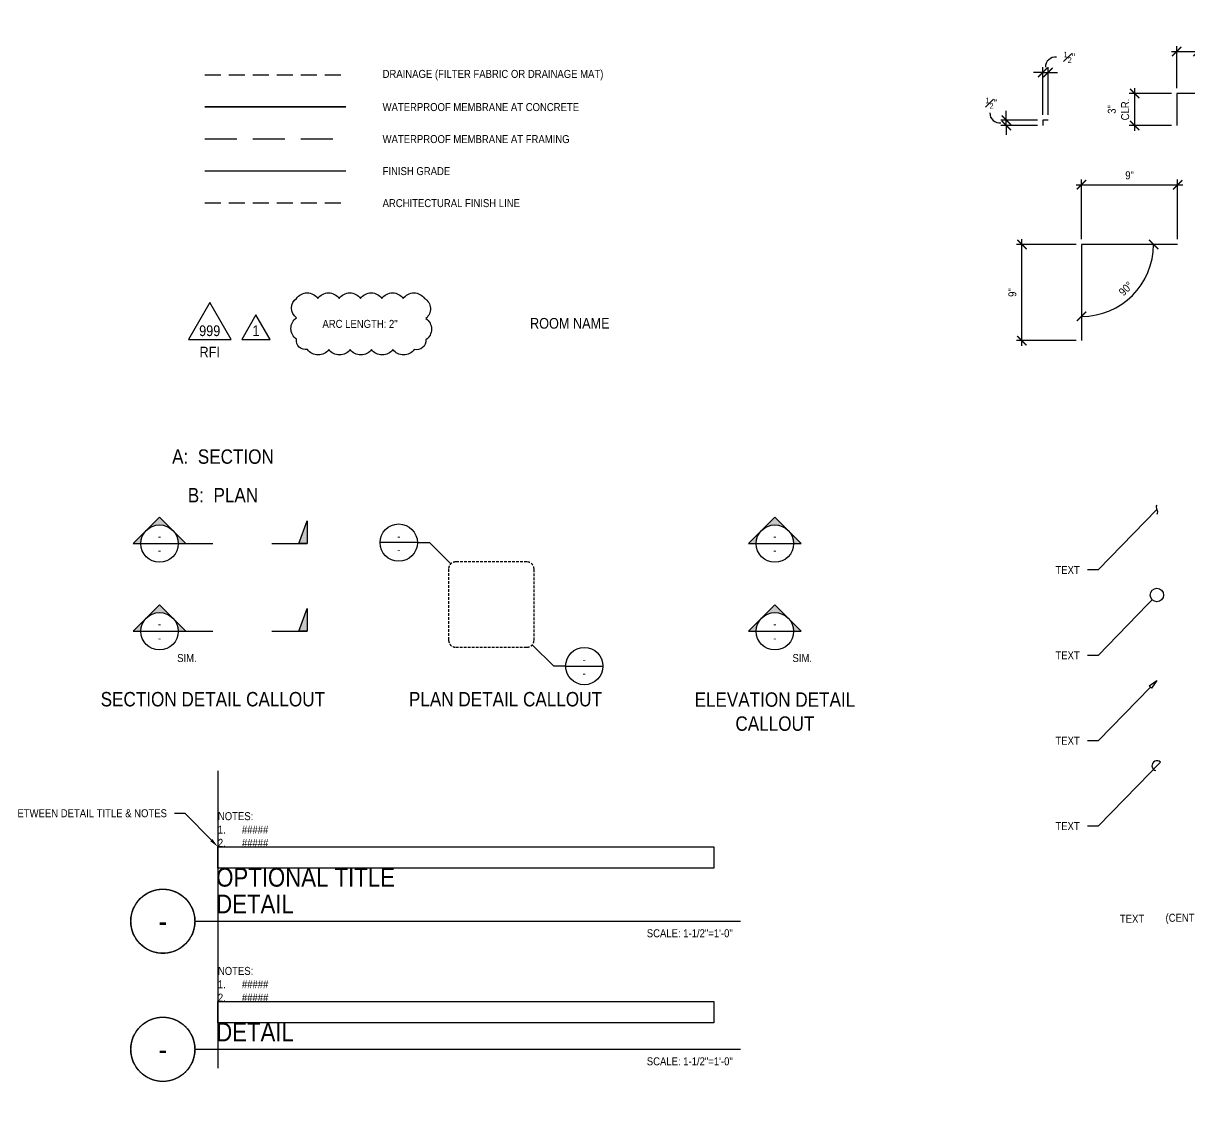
# Model space of a CAD drawing. Header units: inches. Extents: x -2661 to 42767, y -1222 to 9099.
# Drawn here: x 33008.9 to 33118.2, y 1610 to 1712.1 of the extents above; entities that cross this region are included whole.
import ezdxf
from ezdxf import colors
from ezdxf.entities.mleader import LeaderData, LeaderLine
from ezdxf.enums import TextEntityAlignment as Align
from ezdxf.math import Vec2, Vec3

# ---------------------------------------------------------------- set-up
doc = ezdxf.new("R2010")
doc.units = ezdxf.units.IN
doc.header["$LTSCALE"] = 12
doc.header["$MEASUREMENT"] = 0
doc.header["$PDMODE"] = 3
for name, pattern in [('HIDDEN', [0.375, 0.25, -0.125]), ('HIDDEN2', [0.1875, 0.125, -0.0625]), ('PHANTOM2', [1.25, 0.625, -0.125, 0.125, -0.125, 0.125, -0.125])]:
    doc.linetypes.add(name, pattern=pattern)
doc.layers.get('0').update_dxf_attribs({"linetype": 'CONTINUOUS'})
doc.layers.get('DefPoints').update_dxf_attribs({"color": 251, "linetype": 'CONTINUOUS'})
doc.layers.add('DESIGNER COMMENTS', color=221, linetype='CONTINUOUS', plot=False)
for name, color, linetype in [('S-ANNO-DIMS', 2, 'CONTINUOUS'), ('S-ANNO-NOTE', 4, 'CONTINUOUS'), ('S-ANNO-NOTE-EXIST', 251, 'CONTINUOUS'), ('S-ANNO-SYMB', 4, 'CONTINUOUS'), ('S-ARCH-FINISHES', 1, 'HIDDEN2'), ('S-DETL-SYMB', 4, 'CONTINUOUS'), ('S-GRADE', 3, 'CONTINUOUS'), ('S-MEMBRANE', 6, 'HIDDEN'), ('S-REV-1', 2, 'CONTINUOUS'), ('S-REV-DELTA', 2, 'CONTINUOUS'), ('S-ROOM-NAME', 251, 'CONTINUOUS')]:
    doc.layers.add(name, color=color, linetype=linetype)
doc.layers.add('S-ANNO-NONPLOT', color=253, linetype='CONTINUOUS', plot=False, transparency=0.5)
doc.styles.add('Arial', font='arial.ttf', dxfattribs={"width": 0.85})
doc.dimstyles.new('DIM-8_Se', dxfattribs={"dimscale": 8, "dimtxt": 0.09375, "dimasz": 0.109375, "dimexe": 0.0625, "dimexo": 0.0625, "dimgap": 0.0625, "dimtad": 1, "dimdec": 4, "dimzin": 11, "dimdsep": 46, "dimlunit": 4, "dimtxsty": 'Arial', "dimblk": 'ARCHTICK', "dimcen": 0.125, "dimdle": 0.0625, "dimclrd": 256, "dimclre": 256, "dimclrt": 4, "dimadec": 0, "dimazin": 0, "dimtfac": 0.75, "dimtdec": 4, "dimtmove": 0, "dimatfit": 3, "dimfxl": 1, "dimfrac": 1, "dimtolj": 1, "dimtzin": 0, "dimarcsym": 0})

# ---------------------------------------------------------------- blocks, each defined once
blk = doc.blocks.new('_ARCHTICK')
at = {"color": 0, "linetype": 'ByBlock', "const_width": 0.15}
blk.add_lwpolyline([(-0.5, -0.5), (0.5, 0.5)], dxfattribs=at)
blk = doc.blocks.new('*D1543')
at = {"layer": 'DefPoints', "color": 0, "transparency": 16777216}
for p in [(33101.01, 1703), (33104.42, 1703), (33104.42, 1702.5)]:
    blk.add_point(p, dxfattribs=at)
at = {"layer": 'S-ANNO-DIMS', "lineweight": -2, "transparency": 16777216}
for p, q in [((33101.01, 1703), (33101.01, 1703.88)), ((33103.92, 1703), (33100.51, 1703)), ((33103.92, 1702.5), (33100.51, 1702.5)), ((33101.01, 1702.5), (33101.01, 1703)), ((33101.01, 1702.5), (33101.01, 1701.63))]:
    blk.add_line(p, q, dxfattribs=at)
at = {"layer": 'S-ANNO-DIMS', "lineweight": -2, "transparency": 16777216, "xscale": 0.875, "yscale": 0.875, "zscale": 0.875}
for p, rotation in [((33101.01, 1703), 270), ((33101.01, 1702.5), 90)]:
    blk.add_blockref('_ARCHTICK', p, dxfattribs=dict(at, rotation=rotation))
blk = doc.blocks.new('*D1544')
at = {"layer": 'DefPoints', "color": 0, "transparency": 16777216}
for p in [(33104.92, 1707.46), (33104.42, 1703), (33104.92, 1703)]:
    blk.add_point(p, dxfattribs=at)
at = {"layer": 'S-ANNO-DIMS', "lineweight": -2, "transparency": 16777216}
for p, q in [((33104.42, 1703.5), (33104.42, 1707.96)), ((33104.92, 1703.5), (33104.92, 1707.96)), ((33104.42, 1707.46), (33103.55, 1707.46)), ((33104.42, 1707.46), (33104.92, 1707.46)), ((33104.92, 1707.46), (33105.8, 1707.46))]:
    blk.add_line(p, q, dxfattribs=at)
at = {"layer": 'S-ANNO-DIMS', "lineweight": -2, "transparency": 16777216, "xscale": 0.875, "yscale": 0.875, "zscale": 0.875}
blk.add_blockref('_ARCHTICK', (33104.42, 1707.46), dxfattribs=at)
at = {"layer": 'S-ANNO-DIMS', "lineweight": -2, "transparency": 16777216, "xscale": 0.875, "yscale": 0.875, "zscale": 0.875, "rotation": 180}
blk.add_blockref('_ARCHTICK', (33104.92, 1707.46), dxfattribs=at)
blk = doc.blocks.new('*D1545')
at = {"layer": 'DefPoints', "color": 0, "transparency": 16777216}
for p in [(33102.47, 1691.35), (33108.06, 1691.35), (33108.06, 1682.35)]:
    blk.add_point(p, dxfattribs=at)
at = {"layer": 'S-ANNO-DIMS', "lineweight": -2, "transparency": 16777216}
for p, q in [((33107.56, 1691.35), (33101.97, 1691.35)), ((33102.47, 1681.85), (33102.47, 1691.85)), ((33107.56, 1682.35), (33101.97, 1682.35))]:
    blk.add_line(p, q, dxfattribs=at)
at = {"layer": 'S-ANNO-DIMS', "lineweight": -2, "transparency": 16777216, "xscale": 0.875, "yscale": 0.875, "zscale": 0.875}
for p, rotation in [((33102.47, 1691.35), 90), ((33102.47, 1682.35), 270)]:
    blk.add_blockref('_ARCHTICK', p, dxfattribs=dict(at, rotation=rotation))
at = {"layer": 'S-ANNO-DIMS', "color": 4, "transparency": 16777216, "insert": (33101.58, 1686.85), "char_height": 0.75, "attachment_point": 5, "rotation": 90, "style": 'Arial'}
blk.add_mtext('\\A1;9"', dxfattribs=at)
blk = doc.blocks.new('*D1546')
at = {"layer": 'DefPoints', "color": 0, "transparency": 16777216}
for p in [(33117.06, 1696.95), (33108.06, 1691.35), (33117.06, 1691.35)]:
    blk.add_point(p, dxfattribs=at)
at = {"layer": 'S-ANNO-DIMS', "lineweight": -2, "transparency": 16777216}
for p, q in [((33107.56, 1696.95), (33117.56, 1696.95)), ((33108.06, 1691.85), (33108.06, 1697.45)), ((33117.06, 1691.85), (33117.06, 1697.45))]:
    blk.add_line(p, q, dxfattribs=at)
at = {"layer": 'S-ANNO-DIMS', "lineweight": -2, "transparency": 16777216, "xscale": 0.875, "yscale": 0.875, "zscale": 0.875, "rotation": 180}
blk.add_blockref('_ARCHTICK', (33108.06, 1696.95), dxfattribs=at)
at = {"layer": 'S-ANNO-DIMS', "lineweight": -2, "transparency": 16777216, "xscale": 0.875, "yscale": 0.875, "zscale": 0.875}
blk.add_blockref('_ARCHTICK', (33117.06, 1696.95), dxfattribs=at)
at = {"layer": 'S-ANNO-DIMS', "color": 4, "transparency": 16777216, "insert": (33112.56, 1697.83), "char_height": 0.75, "attachment_point": 5, "style": 'Arial'}
blk.add_mtext('\\A1;9"', dxfattribs=at)
blk = doc.blocks.new('*D1636')
at = {"layer": 'DefPoints', "color": 0, "transparency": 16777216}
for p in [(33108.06, 1691.35), (33108.06, 1691.35), (33117.06, 1691.35), (33111.44, 1685.51), (33108.06, 1682.35)]:
    blk.add_point(p, dxfattribs=at)
at = {"layer": 'S-ANNO-DIMS', "lineweight": -2, "transparency": 16777216}
blk.add_arc((33108.06, 1691.35), 6.74, 270, 0, dxfattribs=at)
at = {"layer": 'S-ANNO-DIMS', "lineweight": -2, "transparency": 16777216, "xscale": 0.875, "yscale": 0.875, "zscale": 0.875}
for p, rotation in [((33114.81, 1691.35), 90), ((33108.06, 1684.61), 180)]:
    blk.add_blockref('_ARCHTICK', p, dxfattribs=dict(at, rotation=rotation))
at = {"layer": 'S-ANNO-DIMS', "color": 4, "transparency": 16777216, "insert": (33112.21, 1687.21), "char_height": 0.75, "attachment_point": 5, "rotation": 45, "style": 'Arial'}
blk.add_mtext('\\A1;90°', dxfattribs=at)
blk = doc.blocks.new('*D1547')
at = {"layer": 'DefPoints', "color": 0, "transparency": 16777216}
for p in [(33116.98, 1705.5), (33113.03, 1702.5), (33116.98, 1702.5)]:
    blk.add_point(p, dxfattribs=at)
at = {"layer": 'S-ANNO-DIMS', "lineweight": -2, "transparency": 16777216}
for p, q in [((33113.03, 1706), (33113.03, 1702)), ((33116.48, 1705.5), (33112.53, 1705.5)), ((33116.48, 1702.5), (33112.53, 1702.5))]:
    blk.add_line(p, q, dxfattribs=at)
at = {"layer": 'S-ANNO-DIMS', "lineweight": -2, "transparency": 16777216, "xscale": 0.875, "yscale": 0.875, "zscale": 0.875}
for p, rotation in [((33113.03, 1705.5), 90), ((33113.03, 1702.5), 270)]:
    blk.add_blockref('_ARCHTICK', p, dxfattribs=dict(at, rotation=rotation))
at = {"layer": 'S-ANNO-DIMS', "color": 4, "transparency": 16777216, "insert": (33111.52, 1704), "char_height": 0.75, "attachment_point": 5, "rotation": 90, "style": 'Arial'}
blk.add_mtext('\\A1;3"\\PCLR.', dxfattribs=at)
blk = doc.blocks.new('*D1548')
at = {"layer": 'DefPoints', "color": 0, "transparency": 16777216}
for p in [(33118.98, 1709.44), (33116.98, 1705.5), (33118.98, 1705.5)]:
    blk.add_point(p, dxfattribs=at)
at = {"layer": 'S-ANNO-DIMS', "lineweight": -2, "transparency": 16777216}
for p, q in [((33116.98, 1706), (33116.98, 1709.94)), ((33118.98, 1706), (33118.98, 1709.94)), ((33116.48, 1709.44), (33118.98, 1709.44)), ((33118.98, 1709.44), (33122.76, 1709.44))]:
    blk.add_line(p, q, dxfattribs=at)
at = {"layer": 'S-ANNO-DIMS', "lineweight": -2, "transparency": 16777216, "xscale": 0.875, "yscale": 0.875, "zscale": 0.875, "rotation": 180}
blk.add_blockref('_ARCHTICK', (33116.98, 1709.44), dxfattribs=at)
at = {"layer": 'S-ANNO-DIMS', "lineweight": -2, "transparency": 16777216, "xscale": 0.875, "yscale": 0.875, "zscale": 0.875}
blk.add_blockref('_ARCHTICK', (33118.98, 1709.44), dxfattribs=at)
at = {"layer": 'S-ANNO-DIMS', "color": 4, "transparency": 16777216, "insert": (33121.31, 1710.96), "char_height": 0.75, "attachment_point": 5, "style": 'Arial'}
blk.add_mtext('\\A1;2"\\PCLR.', dxfattribs=at)
blk = doc.blocks.new('_Integral')
at = {"color": 0, "linetype": 'ByBlock', "lineweight": -2}
for centre, start, end in [((0.44, -0.09), 102, 168), ((-0.44, 0.09), 282, 348)]:
    blk.add_arc(centre, 0.454, start, end, dxfattribs=at)
blk = doc.blocks.new('_DotBlank')
at = {"color": 0, "lineweight": -2}
blk.add_line((-0.5, 0), (-1, 0), dxfattribs=at)
blk.add_circle((0, 0), 0.5, dxfattribs=at)
blk = doc.blocks.new('_ClosedBlank')
at = {"color": 0, "linetype": 'ByBlock', "lineweight": -2}
for p, q in [((-1, 0.17), (0, 0)), ((-1, 0.17), (-1, -0.17)), ((0, 0), (-1, -0.17))]:
    blk.add_line(p, q, dxfattribs=at)
blk = doc.blocks.new('ARROW-LOOP')
at = {"color": 0}
blk.add_lwpolyline([(-1.81, 0), (0.54, 0, 1.317177), (-0.46, -0.28)], format="xyb", dxfattribs=at)
blk = doc.blocks.new('REV DELTA')
blk.add_lwpolyline([(2, 0), (0, 3.46), (-2, 0)], close=True)
at = {"style": 'Arial', "width": 0.85}
blk.add_attdef('1', text='', height=1.5, dxfattribs=at).set_placement((0, 1.23), align=Align.MIDDLE)
blk = doc.blocks.new('RevDelta_CA')
blk.add_lwpolyline([(12, 0), (0, 20.79), (-12, 0)], close=True)
at = {"style": 'Arial', "width": 0.85}
for tag, p in [('NUMBER', (0, 4.92)), ('TYPE', (0, -7.08))]:
    blk.add_attdef(tag, text='', height=6, dxfattribs=at).set_placement(p, align=Align.MIDDLE_CENTER)
blk = doc.blocks.new('*U545')
at = {"layer": 'S-ANNO-SYMB', "color": 4, "linetype": 'ByBlock'}
blk.add_lwpolyline([(-24, 20), (-24, -20, 0.414214), (-20, -24), (20, -24, 0.414214), (24, -20), (24, 20, 0.414214), (20, 24), (-20, 24, 0.414214)], format="xyb", close=True, dxfattribs=at)
blk = doc.blocks.new('*U642')
at = {"layer": 'S-ANNO-SYMB', "color": 4}
blk.add_lwpolyline([(-18.72, 12), (-39.7, 12)], dxfattribs=at)
at = {"layer": 'S-ANNO-SYMB', "color": 2}
blk.add_lwpolyline([(-18.72, 12), (-12, 12), (0, 0)], dxfattribs=at)
at = {"layer": 'S-ANNO-SYMB', "color": 4}
blk.add_circle((-29.21, 12), 10.49, dxfattribs=at)
at = {"layer": 'S-ANNO-NOTE', "style": 'Arial', "width": 0.85}
blk.add_attdef('DETAILNO.', text='', height=4.5, dxfattribs=at).set_placement((-29.21, 12), align=Align.BOTTOM_CENTER)
blk.add_attdef('SHEETNO.', text='', height=4.5, dxfattribs=at).set_placement((-29.21, 8), align=Align.MIDDLE_CENTER)
blk = doc.blocks.new('*U643')
at = {"layer": 'S-ANNO-SYMB', "color": 2}
blk.add_lwpolyline([(18.72, -12), (12, -12), (0, 0)], dxfattribs=at)
at = {"layer": 'S-ANNO-SYMB', "color": 4}
blk.add_lwpolyline([(18.72, -12), (39.7, -12)], dxfattribs=at)
blk.add_circle((29.21, -12), 10.49, dxfattribs=at)
at = {"layer": 'S-ANNO-NOTE', "style": 'Arial', "width": 0.85}
blk.add_attdef('DETAILNO.', text='', height=4.5, dxfattribs=at).set_placement((29.22, -12), align=Align.BOTTOM_CENTER)
blk.add_attdef('SHEETNO.', text='', height=4.5, dxfattribs=at).set_placement((29.01, -16), align=Align.MIDDLE_CENTER)
blk = doc.blocks.new('*U1416')
h = blk.add_hatch(color=256)
edge = h.paths.add_edge_path()
edge.add_line((0.219, 0), (0.309, 0))
edge.add_line((0.309, 0), (0, 0.309))
edge.add_line((0, 0.309), (-0.309, 0))
edge.add_line((-0.309, 0), (-0.219, 0))
edge.add_arc((0, 0), 0.219, 0, 180, ccw=False)
blk.add_line((-0.219, 0), (0.219, 0))
at = {"color": 0, "linetype": 'PHANTOM2'}
for p, q in [((0.312, 0), (0.625, 0)), ((1.316, 0), (1.729, 0))]:
    blk.add_line(p, q, dxfattribs=at)
blk.add_lwpolyline([(0.219, 0), (0.309, 0), (0, 0.309), (-0.309, 0), (-0.219, 0, -1)], format="xyb", close=True)
blk.add_lwpolyline([(1.633, 0), (1.729, 0.267), (1.729, 0)], close=True)
blk.add_circle((0, 0), 0.219)
blk.add_solid([(1.729, 0.267), (1.633, 0), (1.729, 0)])
at = {"style": 'Arial', "width": 0.85, "flags": 8}
blk.add_attdef('VIEWNUMBER', text='', height=0.0938, dxfattribs=at).set_placement((0, 0.011), align=Align.BOTTOM_CENTER)
blk.add_attdef('SHEETNUMBER', text='', height=0.0938, dxfattribs=at).set_placement((0, -0.032), align=Align.TOP_CENTER)
blk.add_attdef('SIM/TYP', (0.206, -0.36), '', height=0.0938, dxfattribs=at)
blk = doc.blocks.new('*U1417')
h = blk.add_hatch(color=256)
edge = h.paths.add_edge_path()
edge.add_line((0.219, 0), (0.309, 0))
edge.add_line((0.309, 0), (0, 0.309))
edge.add_line((0, 0.309), (-0.309, 0))
edge.add_line((-0.309, 0), (-0.219, 0))
edge.add_arc((0, 0), 0.219, 0, 180, ccw=False)
blk.add_line((-0.219, 0), (0.219, 0))
at = {"color": 0, "linetype": 'PHANTOM2'}
for p, q in [((0.312, 0), (0.625, 0)), ((1.316, 0), (1.729, 0))]:
    blk.add_line(p, q, dxfattribs=at)
blk.add_lwpolyline([(0.219, 0), (0.309, 0), (0, 0.309), (-0.309, 0), (-0.219, 0, -1)], format="xyb", close=True)
blk.add_lwpolyline([(1.633, 0), (1.729, 0.267), (1.729, 0)], close=True)
blk.add_circle((0, 0), 0.219)
blk.add_solid([(1.729, 0.267), (1.633, 0), (1.729, 0)])
at = {"style": 'Arial', "width": 0.85, "flags": 8}
blk.add_attdef('VIEWNUMBER', text='', height=0.0938, dxfattribs=at).set_placement((0, 0.011), align=Align.BOTTOM_CENTER)
blk.add_attdef('SHEETNUMBER', text='', height=0.0938, dxfattribs=at).set_placement((0, -0.032), align=Align.TOP_CENTER)
blk.add_attdef('SIM/TYP', (0.206, -0.36), '', height=0.0938, dxfattribs=at)
blk = doc.blocks.new('*U1252')
h = blk.add_hatch(color=256)
edge = h.paths.add_edge_path()
edge.add_line((0.219, 0), (0.309, 0))
edge.add_line((0.309, 0), (0, 0.309))
edge.add_line((0, 0.309), (-0.309, 0))
edge.add_line((-0.309, 0), (-0.219, 0))
edge.add_arc((0, 0), 0.219, 0, 180, ccw=False)
blk.add_line((-0.219, 0), (0.219, 0))
blk.add_lwpolyline([(0.219, 0), (0.309, 0), (0, 0.309), (-0.309, 0), (-0.219, 0, -1)], format="xyb", close=True)
blk.add_circle((0, 0), 0.219)
at = {"style": 'Arial', "width": 0.85, "flags": 8}
blk.add_attdef('VIEWNUMBER', text='', height=0.0938, dxfattribs=at).set_placement((0, 0.011), align=Align.BOTTOM_CENTER)
blk.add_attdef('SHEETNUMBER', text='', height=0.0938, dxfattribs=at).set_placement((0, -0.032), align=Align.TOP_CENTER)
blk = doc.blocks.new('*U690')
at = {"const_width": 0.125}
for points in [[(-3, 0, -1), (3, 0, 3.732051)], [(-3, 0, 1), (3, 0, -3.732051)]]:
    blk.add_lwpolyline(points, format="xyb", dxfattribs=at)
blk.add_lwpolyline([(3, 0), (54.14, 0)], dxfattribs=at)
blk.add_circle((0, 0), 3)
at = {"style": 'Arial', "width": 0.85}
for tag, p in [('DWG_TITLE_1', (5, 4.12)), ('DWG_TITLE_2', (5, 1.62))]:
    blk.add_attdef(tag, text='', height=1.75, dxfattribs=at).set_placement(p, align=Align.MIDDLE_LEFT)
blk.add_attdef('#', text='', height=2, dxfattribs=at).set_placement((0, 0), align=Align.MIDDLE_CENTER)
blk.add_attdef('SCALE', text='', height=0.75, dxfattribs=at).set_placement((53.39, -0.75), align=Align.TOP_RIGHT)

msp = doc.modelspace()

# ---------------------------------------------------------------- linework, layer by layer
at = {"layer": 'DESIGNER COMMENTS'}
for p, q in [((33027.15606, 1642.01418), (33027.15606, 1626.16743)), ((33027.15606, 1630.01418), (33027.15606, 1614.16743))]:
    msp.add_line(p, q, dxfattribs=at)
for points in [[(33027.15606, 1634.90644), (33073.62879, 1634.90644), (33073.62879, 1632.90644), (33027.15606, 1632.90644)], [(33027.15606, 1620.40644), (33073.62879, 1620.40644), (33073.62879, 1618.40644), (33027.15606, 1618.40644)]]:
    msp.add_lwpolyline(points, close=True, dxfattribs=at)
at = {"layer": 'S-ANNO-DIMS'}
for centre, start, end in [((33105.60931, 1707.96913), 83.5851216, 180.5344352), ((33100.40524, 1703.67409), 179.4655648, 276.4148784)]:
    msp.add_arc(centre, 0.93724, start, end, dxfattribs=at)
at = {"layer": 'S-ANNO-NONPLOT'}
for points in [[(33118.97638, 1705.49945), (33116.97638, 1705.49945), (33116.97638, 1702.49945)], [(33104.9226, 1703.00496), (33104.4226, 1703.00496), (33104.4226, 1702.50496)], [(33117.06426, 1691.34943), (33108.06426, 1691.34943), (33108.06426, 1682.34943)]]:
    msp.add_lwpolyline(points, dxfattribs=at)
at = {"layer": 'S-ARCH-FINISHES'}
msp.add_line((33025.91738, 1695.24215), (33039.14332, 1695.24215), dxfattribs=at)
at = {"layer": 'S-GRADE'}
msp.add_line((33025.91738, 1698.24215), (33039.14332, 1698.24215), dxfattribs=at)
at = {"layer": 'S-MEMBRANE', "color": 2, "linetype": 'HIDDEN2'}
msp.add_line((33025.91738, 1707.24215), (33039.14332, 1707.24215), dxfattribs=at)
at = {"layer": 'S-MEMBRANE'}
msp.add_line((33025.91738, 1701.24215), (33039.14332, 1701.24215), dxfattribs=at)
at = {"layer": 'S-MEMBRANE', "color": 4, "linetype": 'HIDDEN2', "const_width": 0.16667}
msp.add_lwpolyline([(33025.91738, 1704.24215), (33039.14332, 1704.24215)], dxfattribs=at)
at = {"layer": 'S-REV-1'}
msp.add_lwpolyline([(33034.51921, 1686.29722, -0.52056705), (33036.51921, 1686.29722, -0.52056705), (33038.51921, 1686.29722, -0.52056705), (33040.51921, 1686.29722, -0.52056705), (33042.51921, 1686.29722, -0.52056705), (33044.51921, 1686.29722, -0.52056705), (33046.51921, 1686.29722, -0.52056705), (33046.64487, 1684.42287, -0.52056705), (33046.64487, 1682.42287, -0.52056705), (33045.55129, 1681.51645, -0.52056705), (33043.55129, 1681.51645, -0.52056705), (33041.55129, 1681.51645, -0.52056705), (33039.55129, 1681.51645, -0.52056705), (33037.55129, 1681.51645, -0.52056705), (33035.55129, 1681.51645, -0.52056705), (33034.51921, 1682.48437, -0.52056705), (33034.51921, 1684.48437, -0.52056705)], format="xyb", close=True, dxfattribs=at)

# ---------------------------------------------------------------- block references
at = {"layer": 'S-ANNO-NOTE'}
for p, values in [((33021.99803, 1627.93373), {'#': '-', 'DWG_TITLE_1': 'OPTIONAL TITLE', 'DWG_TITLE_2': 'DETAIL', 'SCALE': 'SCALE: 1-1/2"=1\'-0"'}), ((33021.99803, 1615.93373), {'#': '-', 'DWG_TITLE_2': 'DETAIL', 'SCALE': 'SCALE: 1-1/2"=1\'-0"'})]:
    msp.add_blockref('*U690', p, dxfattribs=at).add_auto_attribs(values)
at = {"layer": 'S-DETL-SYMB', "color": 2}
ref = msp.add_blockref('*U1417', (33021.68931, 1663.32484), dxfattribs=dict(at, xscale=8, yscale=8, zscale=8))
ref.add_attrib('VIEWNUMBER', '-', dxfattribs={"layer": '0', "height": 0.75, "style": 'Arial', "width": 0.85, "flags": 8}).set_placement((33021.68931, 1663.41156), align=Align.BOTTOM_CENTER)
ref.add_attrib('SHEETNUMBER', '-', dxfattribs={"layer": '0', "height": 0.75, "style": 'Arial', "width": 0.85, "flags": 8}).set_placement((33021.68931, 1663.06517), align=Align.TOP_CENTER)
at = {"layer": 'S-DETL-SYMB', "xscale": 0.1666666666666667, "yscale": 0.1666666666666667, "zscale": 0.1666666666666667}
msp.add_blockref('*U642', (33048.96593, 1661.41156), dxfattribs=at).add_auto_attribs({'DETAILNO.': '-', 'SHEETNO.': '-'})
at = {"layer": 'S-DETL-SYMB', "color": 2, "xscale": 8, "yscale": 8, "zscale": 8}
msp.add_blockref('*U1252', (33079.33287, 1663.32484), dxfattribs=at).add_auto_attribs({'VIEWNUMBER': '-', 'SHEETNUMBER': '-'})
at = {"layer": 'S-DETL-SYMB', "linetype": 'HIDDEN2', "xscale": 0.1666666666666667, "yscale": 0.1666666666666667, "zscale": 0.1666666666666667}
msp.add_blockref('*U545', (33052.77066, 1657.60682), dxfattribs=at)
at = {"layer": 'S-DETL-SYMB', "color": 2}
ref = msp.add_blockref('*U1416', (33021.68931, 1655.10641), dxfattribs=dict(at, xscale=8, yscale=8, zscale=8))
ref.add_attrib('VIEWNUMBER', '-', dxfattribs={"layer": '0', "height": 0.75, "style": 'Arial', "width": 0.85, "flags": 8}).set_placement((33021.68931, 1655.19313), align=Align.BOTTOM_CENTER)
ref.add_attrib('SHEETNUMBER', '-', dxfattribs={"layer": '0', "height": 0.75, "style": 'Arial', "width": 0.85, "flags": 8}).set_placement((33021.68931, 1654.84674), align=Align.TOP_CENTER)
ref.add_attrib('SIM/TYP', 'SIM.', (33023.33926, 1652.22423), dxfattribs={"layer": '0', "height": 0.75, "style": 'Arial', "width": 0.85})
ref = msp.add_blockref('*U1252', (33079.33287, 1655.10641), dxfattribs=dict(at, xscale=8, yscale=8, zscale=8))
ref.add_attrib('VIEWNUMBER', '-', dxfattribs={"layer": '0', "height": 0.75, "style": 'Arial', "width": 0.85, "flags": 8}).set_placement((33079.33287, 1655.19313), align=Align.BOTTOM_CENTER)
ref.add_attrib('SHEETNUMBER', '-', dxfattribs={"layer": '0', "height": 0.75, "style": 'Arial', "width": 0.85, "flags": 8}).set_placement((33079.33287, 1654.84674), align=Align.TOP_CENTER)
ref.add_attrib('SIM/TYP', 'SIM.', (33080.98282, 1652.22423), dxfattribs={"layer": '0', "height": 0.75, "style": 'Arial', "width": 0.85})
at = {"layer": 'S-DETL-SYMB'}
ref = msp.add_blockref('*U643', (33056.61137, 1653.84103), dxfattribs=dict(at, xscale=0.1666666666666667, yscale=0.1666666666666667, zscale=0.1666666666666667))
ref.add_attrib('DETAILNO.', '-', dxfattribs={"layer": 'S-ANNO-NOTE', "height": 0.75, "style": 'Arial', "width": 0.85}).set_placement((33061.47986, 1651.84103), align=Align.BOTTOM_CENTER)
ref.add_attrib('SHEETNO.', '-', dxfattribs={"layer": 'S-ANNO-NOTE', "height": 0.75, "style": 'Arial', "width": 0.85}).set_placement((33061.47986, 1651.17506), align=Align.MIDDLE_CENTER)
at = {"layer": 'S-REV-DELTA'}
for name, p, xscale, yscale, zscale, values in [('RevDelta_CA', (33026.38849, 1682.44944), 0.1666666666666667, 0.1666666666666667, 0.1666666666666667, {'NUMBER': '999', 'TYPE': 'RFI'}), ('REV DELTA', (33030.72192, 1682.44944), 0.6666666666666666, 0.6666666666666666, 0.6666666666666666, {'1': '1'})]:
    msp.add_blockref(name, p, dxfattribs=dict(at, xscale=xscale, yscale=yscale, zscale=zscale)).add_auto_attribs(values)

# ---------------------------------------------------------------- texts
at = {"layer": 'S-ANNO-DIMS', "color": 4, "char_height": 0.75, "style": 'Arial'}
for insert, width, attachment_point in [((33106.38483, 1709.40961), 15.0026265, 1), ((33100.13861, 1705.11587), 15.0201865, 3)]:
    msp.add_mtext('\\A1;{\\H0.7x;\\S1#2;}"', dxfattribs=dict(at, insert=insert, width=width, attachment_point=attachment_point))
at = {"layer": 'S-ANNO-NOTE', "color": 191, "style": 'Arial'}
for s, insert, char_height, width, attachment_point in [('DRAINAGE (FILTER FABRIC OR DRAINAGE MAT)', (33042.58584, 1707.22267), 0.75, 28.1383254, 4), ('WATERPROOF MEMBRANE AT CONCRETE', (33042.58584, 1704.22267), 0.75, 28.1383254, 4), ('WATERPROOF MEMBRANE AT FRAMING', (33042.58584, 1701.22267), 0.75, 28.1383254, 4), ('FINISH GRADE', (33042.58584, 1698.22267), 0.75, 28.1383254, 4), ('ARCHITECTURAL FINISH LINE', (33042.58584, 1695.22267), 0.75, 28.1383254, 4), ('ELEVATION DETAIL CALLOUT', (33079.33287, 1645.76313), 1.35, 15.3667326, 8), ('(CENTER JUSTIFIED)', (33115.9298, 1628.14985), 0.75, 10.4807638, 4)]:
    msp.add_mtext(s, dxfattribs=dict(at, insert=insert, char_height=char_height, width=width, attachment_point=attachment_point))
at = {"layer": 'S-ANNO-NOTE', "char_height": 0.75, "style": 'Arial'}
for s, insert, width, attachment_point in [('ARC LENGTH: 2"', (33040.47313, 1683.90683), 19.6151165, 5), ('NOTES:\\P\\pxi-3,l3,t3;1.^I#####\\P2.^I#####', (33027.15606, 1634.90644), 45.9596262, 7), ('NOTES:\\P\\pxi-3,l3,t3;1.^I#####\\P2.^I#####', (33027.15606, 1620.40644), 45.9596262, 7)]:
    msp.add_mtext(s, dxfattribs=dict(at, insert=insert, width=width, attachment_point=attachment_point))
at = {"layer": 'S-ANNO-NOTE', "color": 6, "char_height": 1.35, "width": 20.7200435, "attachment_point": 8, "style": 'Arial'}
for s, insert in [('A:  SECTION', (33027.63193, 1670.78237)), ('B:  PLAN', (33027.63193, 1667.18465))]:
    msp.add_mtext(s, dxfattribs=dict(at, insert=insert))
at = {"layer": 'S-ANNO-NOTE', "color": 191, "char_height": 1.35, "attachment_point": 8, "style": 'Arial'}
for s, insert in [('SECTION DETAIL CALLOUT', (33026.68173, 1648.04869)), ('PLAN DETAIL CALLOUT', (33054.09191, 1648.04869))]:
    msp.add_mtext(s, dxfattribs=dict(at, insert=insert))
at = {"layer": 'S-ANNO-NOTE-EXIST', "insert": (33112.79132, 1628.16772), "char_height": 0.75, "width": 5.9448577, "attachment_point": 5, "style": 'Arial'}
msp.add_mtext('TEXT', dxfattribs=at)
at = {"layer": 'S-ROOM-NAME', "insert": (33060.1219, 1683.95719), "char_height": 1, "width": 7.4546044, "attachment_point": 5, "style": 'Arial'}
msp.add_mtext('ROOM NAME', dxfattribs=at)

# ---------------------------------------------------------------- dimensions: what is measured, and where the dimension line sits
at = {"layer": 'S-ANNO-DIMS'}
for base, p2, angle, picture, middle in [((33118.97638, 1709.44322), (33118.97638, 1705.49945), 180, '*D1548', (33121.30502, 1710.95755)), ((33113.0326, 1702.49945), (33116.97638, 1702.49945), 90, '*D1547', (33111.51828, 1703.99945))]:
    dim = msp.add_linear_dim(base=base, p1=(33116.97638, 1705.49945), p2=p2, angle=angle, text='<>\\PCLR.', dimstyle='DIM-8_Se', dxfattribs=at)
    dim.commit()
    dim.dimension.update_dxf_attribs({"geometry": picture, "text_midpoint": middle})
dim = msp.add_linear_dim(base=(33104.9226, 1707.46151), p1=(33104.4226, 1703.00496), p2=(33104.9226, 1703.00496), text=' ', dimstyle='DIM-8_Se', dxfattribs=at)
dim.commit()
dim.dimension.update_dxf_attribs({"geometry": '*D1544', "text_midpoint": (33104.6726, 1707.46151), "dimtype": 160})
dim = msp.add_linear_dim(base=(33101.00576, 1703.00496), p1=(33104.4226, 1702.50496), p2=(33104.4226, 1703.00496), angle=90, text=' ', dimstyle='DIM-8_Se', dxfattribs=at)
dim.commit()
dim.dimension.update_dxf_attribs({"geometry": '*D1543', "text_midpoint": (33101.00576, 1702.75496), "dimtype": 160})
for base, p1, p2, angle, picture, middle in [((33117.06426, 1696.94806), (33108.06426, 1691.34943), (33117.06426, 1691.34943), 180, '*D1546', (33112.56426, 1697.83099)), ((33102.46563, 1691.34943), (33108.06426, 1682.34943), (33108.06426, 1691.34943), 270, '*D1545', (33101.5827, 1686.84943))]:
    dim = msp.add_linear_dim(base=base, p1=p1, p2=p2, angle=angle, dimstyle='DIM-8_Se', dxfattribs=at)
    dim.commit()
    dim.dimension.update_dxf_attribs({"geometry": picture, "text_midpoint": middle})
dim = msp.add_angular_dim_2l(base=(33111.43595, 1685.5095), line1=((33117.06426, 1691.34943), (33108.06426, 1691.34943)), line2=((33108.06426, 1691.34943), (33108.06426, 1682.34943)), dimstyle='DIM-8_Se', dxfattribs=at)
dim.commit()
dim.dimension.update_dxf_attribs({"geometry": '*D1636', "text_midpoint": (33112.20822, 1687.20547)})

# ---------------------------------------------------------------- leaders
at = {"layer": 'S-ANNO-NOTE'}
ml = msp.add_multileader_mtext('Standard', dxfattribs=at)
ml.set_content('TEXT', color=4, style='Arial')
ml.set_leader_properties(color=2)
ml.set_arrow_properties(name='INTEGRAL')
ml.build(insert=Vec2(0, 0))
ml.multileader.update_dxf_attribs({"dogleg_length": 0.36, "arrow_head_size": 0.875, "scale": 8})
ctx = ml.context
ctx.base_point, ctx.scale, ctx.char_height, ctx.arrow_head_size, ctx.landing_gap_size, ctx.plane_origin = Vec3(33154.24453, 1662.33925), 8, 0.75, 0.875, 0.72, Vec3(33203.86155, 1960.67407)
ctx.text_align_type = 2
notes = []
notes.append((ctx, [(0, (1, 1, 0), (33158.92187, 1662.33925), (-1, 0), 1, [(0, [(33167.59853, 1670.82453)], 0, [])])]))
ctx.mtext.insert, ctx.mtext.width, ctx.mtext.alignment, ctx.mtext.flow_direction = Vec3(33157.20187, 1662.71425), 16, 3, 5
ml = msp.add_multileader_mtext('Standard', dxfattribs=at)
ml.set_content('\\A1;{\\C4;MAKE SURE THIS ARROW SIZE IS \\H0.7x;\\S5#32;\\H1.4286x;" ONLY FOR 4x, 8x AND 12x SCALE FACTORS}', color=4, style='Arial')
ml.set_leader_properties(color=2)
ml.set_arrow_properties(name='DOTBLANK')
ml.build(insert=Vec2(0, 0))
ml.multileader.update_dxf_attribs({"dogleg_length": 0.36, "arrow_head_size": 1.25, "scale": 8})
ctx = ml.context
ctx.base_point, ctx.scale, ctx.char_height, ctx.arrow_head_size, ctx.landing_gap_size, ctx.plane_origin = Vec3(33140.67573, 1654.33925), 8, 0.75, 1.25, 0.72, Vec3(33203.86155, 1952.67407)
ctx.text_align_type = 2
notes.append((ctx, [(0, (1, 1, 0), (33158.92187, 1654.33925), (-1, 0), 1, [(0, [(33167.40715, 1662.82453)], 0, [])])]))
ctx.mtext.insert, ctx.mtext.width, ctx.mtext.defined_height, ctx.mtext.alignment, ctx.mtext.flow_direction = Vec3(33157.20187, 1654.72064), 16, 2.51618, 3, 5
ml = msp.add_multileader_mtext('Standard', dxfattribs=at)
ml.set_content('\\A1;{\\C4;(\\H0.7x;\\S7#64;\\H1.4286x;"x12) = ARROW SIZE 1\\H0.7x;\\S5#16;\\H1.4286x;"\\P(\\H0.7x;\\S3#32;\\H1.4286x;"x12) = TEXT HEIGHT 1\\H0.7x;\\S1#8;\\H1.4286x;"}', color=4, style='Arial')
ml.set_leader_properties(color=2)
ml.build(insert=Vec2(0, 0))
ml.multileader.update_dxf_attribs({"dogleg_length": 0.36, "arrow_head_size": 0.875, "scale": 8})
ctx = ml.context
ctx.base_point, ctx.scale, ctx.char_height, ctx.arrow_head_size, ctx.landing_gap_size, ctx.plane_origin = Vec3(33144.28658, 1646.33925), 8, 0.75, 0.875, 0.72, Vec3(33203.86155, 1944.67407)
ctx.text_align_type = 2
notes.append((ctx, [(0, (1, 1, 0), (33158.92187, 1646.33925), (-1, 0), 1, [(0, [(33167.26445, 1654.68183)], 0, [])])]))
ctx.mtext.insert, ctx.mtext.width, ctx.mtext.alignment, ctx.mtext.flow_direction = Vec3(33157.20187, 1646.8245), 16, 3, 5
ml = msp.add_multileader_mtext('Standard', dxfattribs=at)
ml.set_content('TEXT', color=4, style='Arial')
ml.set_leader_properties(color=2)
ml.set_arrow_properties(name='ARROW-LOOP')
ml.build(insert=Vec2(0, 0))
ml.multileader.update_dxf_attribs({"dogleg_length": 0.36, "arrow_head_size": 0.875, "scale": 8})
ctx = ml.context
ctx.base_point, ctx.scale, ctx.char_height, ctx.arrow_head_size, ctx.landing_gap_size, ctx.plane_origin = Vec3(33154.24453, 1638.33925), 8, 0.75, 0.875, 0.72, Vec3(33203.86155, 1936.67407)
ctx.text_align_type = 2
notes.append((ctx, [(0, (1, 1, 0), (33158.92187, 1638.33925), (-1, 0), 1, [(0, [(33167.26445, 1646.68183)], 0, [])])]))
ctx.mtext.insert, ctx.mtext.width, ctx.mtext.alignment, ctx.mtext.flow_direction = Vec3(33157.20187, 1638.71425), 16, 3, 5
ml = msp.add_multileader_mtext('Standard', dxfattribs=at)
ml.set_content('\\A1;{\\C256;TEXT IS BOTTOM LEFT JUSTIFIED TO KEEP CONSISTENT GAP BETWEEN DETAIL TITLE & NOTES}', color=4, style='Arial')
ml.set_leader_properties(color=2)
ml.build(insert=Vec2(0, 0))
ml.multileader.update_dxf_attribs({"dogleg_length": 0.36, "arrow_head_size": 0.875, "scale": 8})
ctx = ml.context
ctx.base_point, ctx.scale, ctx.char_height, ctx.arrow_head_size, ctx.landing_gap_size, ctx.plane_origin = Vec3(33007.13266, 1638.04664), 8, 0.75, 0.875, 0.72, Vec3(33058.31137, 1913.5009)
ctx.text_align_type = 2
notes.append((ctx, [(0, (1, 1, 0), (33024.10079, 1638.04664), (-1, 0), 1, [(0, [(33027.15606, 1634.90644)], 0, [])])]))
ctx.mtext.insert, ctx.mtext.width, ctx.mtext.defined_height, ctx.mtext.alignment, ctx.mtext.flow_direction = Vec3(33022.38079, 1638.43033), 14.5591115, 4.2236, 3, 5
ml = msp.add_multileader_mtext('Standard', dxfattribs=at)
ml.set_content('TEXT', color=4, style='Arial')
ml.set_leader_properties(color=2)
ml.build(insert=Vec2(0, 0))
ml.multileader.update_dxf_attribs({"dogleg_length": 21.88349, "arrow_head_size": 0.875, "scale": 8})
ctx = ml.context
ctx.base_point, ctx.scale, ctx.char_height, ctx.arrow_head_size, ctx.landing_gap_size, ctx.plane_origin = Vec3(33154.24453, 1630.33925), 8, 0.75, 0.875, 0.72, Vec3(33214.67017, 2070.4003)
ctx.text_align_type = 2
notes.append((ctx, [(0, (1, 1, 0), (33158.92187, 1630.33925), (-1, 0), 1, [(0, [(33167.26445, 1630.33925), (33163.09316, 1634.51054)], 0, [])])]))
ctx.mtext.insert, ctx.mtext.width, ctx.mtext.alignment, ctx.mtext.flow_direction = Vec3(33157.20187, 1630.71425), 16, 3, 5
ml = msp.add_multileader_mtext('Standard', dxfattribs=at)
ml.set_content('TEXT', color=4, style='Arial')
ml.set_leader_properties(color=2)
ml.build(insert=Vec2(0, 0))
ml.multileader.update_dxf_attribs({"dogleg_length": 0.36, "arrow_head_size": 0.875, "scale": 8})
ctx = ml.context
ctx.base_point, ctx.scale, ctx.char_height, ctx.arrow_head_size, ctx.landing_gap_size, ctx.plane_origin = Vec3(33154.24453, 1618.33925), 8, 0.75, 0.875, 0.72, Vec3(33203.86155, 1916.67407)
ctx.text_align_type = 2
notes.append((ctx, [(0, (1, 1, 0), (33158.92187, 1618.33925), (-1, 0), 1, [(1, [(33167.26445, 1626.68183), (33167.26445, 1609.99666)], 0, [])])]))
ctx.mtext.insert, ctx.mtext.width, ctx.mtext.alignment, ctx.mtext.flow_direction = Vec3(33157.20187, 1618.71425), 16, 3, 5
at = {"layer": 'S-ANNO-NOTE-EXIST'}
ml = msp.add_multileader_mtext('Standard', dxfattribs=at)
ml.set_content('{\\C256;TEXT}', color=4, style='Arial')
ml.set_leader_properties(color=256)
ml.set_arrow_properties(name='INTEGRAL')
ml.build(insert=Vec2(0, 0))
ml.multileader.update_dxf_attribs({"dogleg_length": 0.36, "arrow_head_size": 0.875, "scale": 8})
ctx = ml.context
ctx.base_point, ctx.scale, ctx.char_height, ctx.arrow_head_size, ctx.landing_gap_size, ctx.plane_origin = Vec3(33104.93222, 1660.84921), 8, 0.75, 0.875, 0.72, Vec3(33153.17365, 1959.18403)
ctx.text_align_type = 2
notes.append((ctx, [(0, (1, 1, 0), (33109.60956, 1660.84921), (-1, 0), 1, [(0, [(33115.12372, 1666.50607)], 0, [])])]))
ctx.mtext.insert, ctx.mtext.width, ctx.mtext.alignment, ctx.mtext.flow_direction = Vec3(33107.88956, 1661.22421), 16, 3, 5
ml = msp.add_multileader_mtext('Standard', dxfattribs=at)
ml.set_content('{\\C256;TEXT}', color=4, style='Arial')
ml.set_leader_properties(color=256)
ml.set_arrow_properties(name='DOTBLANK')
ml.build(insert=Vec2(0, 0))
ml.multileader.update_dxf_attribs({"dogleg_length": 0.36, "arrow_head_size": 1.25, "scale": 8})
ctx = ml.context
ctx.base_point, ctx.scale, ctx.char_height, ctx.arrow_head_size, ctx.landing_gap_size, ctx.plane_origin = Vec3(33104.93222, 1652.84921), 8, 0.75, 1.25, 0.72, Vec3(33153.17365, 1951.18403)
ctx.text_align_type = 2
notes.append((ctx, [(0, (1, 1, 0), (33109.60956, 1652.84921), (-1, 0), 1, [(0, [(33115.12372, 1658.50607)], 0, [])])]))
ctx.mtext.insert, ctx.mtext.width, ctx.mtext.alignment, ctx.mtext.flow_direction = Vec3(33107.88956, 1653.22421), 16, 3, 5
ml = msp.add_multileader_mtext('Standard', dxfattribs=at)
ml.set_content('{\\C256;TEXT}', color=4, style='Arial')
ml.set_leader_properties(color=256)
ml.set_arrow_properties(name='CLOSEDBLANK')
ml.build(insert=Vec2(0, 0))
ml.multileader.update_dxf_attribs({"dogleg_length": 0.36, "arrow_head_size": 0.875, "scale": 8})
ctx = ml.context
ctx.base_point, ctx.scale, ctx.char_height, ctx.arrow_head_size, ctx.landing_gap_size, ctx.plane_origin = Vec3(33104.93222, 1644.84921), 8, 0.75, 0.875, 0.72, Vec3(33153.17365, 1943.18403)
ctx.text_align_type = 2
notes.append((ctx, [(0, (1, 1, 0), (33109.60956, 1644.84921), (-1, 0), 1, [(0, [(33115.12372, 1650.50607)], 0, [])])]))
ctx.mtext.insert, ctx.mtext.width, ctx.mtext.alignment, ctx.mtext.flow_direction = Vec3(33107.88956, 1645.22421), 16, 3, 5
ml = msp.add_multileader_mtext('Standard', dxfattribs=at)
ml.set_content('{\\C256;TEXT}', color=4, style='Arial')
ml.set_leader_properties(color=256)
ml.set_arrow_properties(name='ARROW-LOOP')
ml.build(insert=Vec2(0, 0))
ml.multileader.update_dxf_attribs({"dogleg_length": 0.36, "arrow_head_size": 0.875, "scale": 8})
ctx = ml.context
ctx.base_point, ctx.scale, ctx.char_height, ctx.arrow_head_size, ctx.landing_gap_size, ctx.plane_origin = Vec3(33104.93222, 1636.84921), 8, 0.75, 0.875, 0.72, Vec3(33153.17365, 1935.18403)
ctx.text_align_type = 2
notes.append((ctx, [(0, (1, 1, 0), (33109.60956, 1636.84921), (-1, 0), 1, [(0, [(33115.12372, 1642.50607)], 0, [])])]))
ctx.mtext.insert, ctx.mtext.width, ctx.mtext.alignment, ctx.mtext.flow_direction = Vec3(33107.88956, 1637.22421), 16, 3, 5
for ctx, leaders in notes:
    for number, flags, end, landing, length, lines in leaders:
        leader = LeaderData()
        leader.index, (leader.has_last_leader_line, leader.has_dogleg_vector, leader.attachment_direction) = number, flags
        leader.last_leader_point, leader.dogleg_vector, leader.dogleg_length = Vec3(end), Vec3(landing), length
        for number, points, colour, breaks in lines:
            line = LeaderLine()
            line.index, line.vertices, line.color, line.breaks = number, Vec3.list(points), colors.encode_raw_color(colour), breaks
            leader.lines.append(line)
        ctx.leaders.append(leader)

doc.saveas('drawing.dxf')
